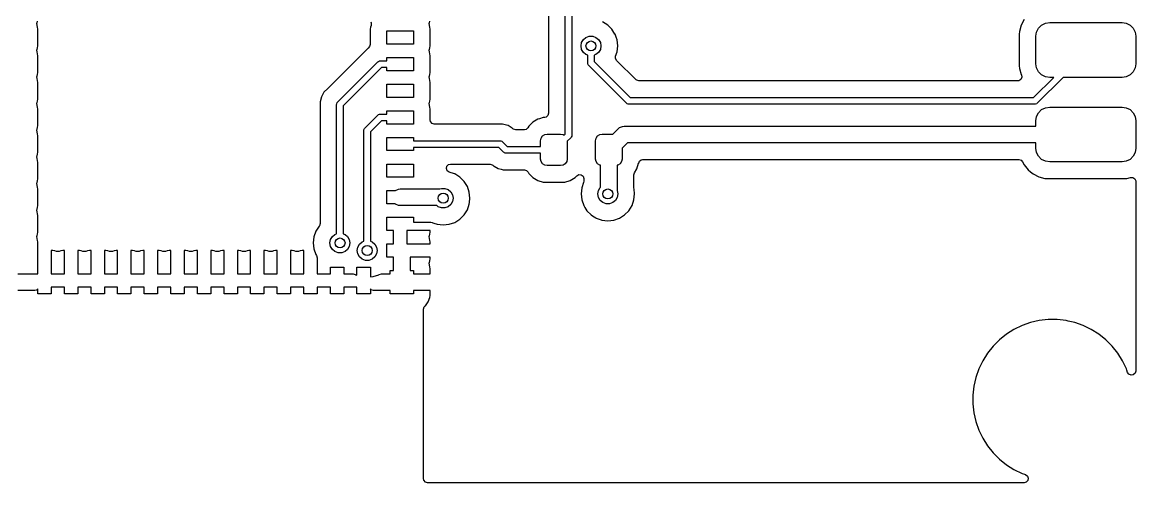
# Model space of a CAD drawing. Extents: x 4.04 to 6.24, y -5.22 to -2.73.
# Drawn here: x 4.921 to 6.24, y -5.217 to -4.672 of the extents above; entities that cross this region are included whole.
import ezdxf

# ---------------------------------------------------------------- set-up
doc = ezdxf.new("R2010")
doc.units = 0
doc.header["$MEASUREMENT"] = 0
doc.layers.add('BLACK', color=7, linetype='CONTINUOUS')

msp = doc.modelspace()

# ---------------------------------------------------------------- linework, layer by layer
at = {"layer": 'BLACK', "linetype": 'CONTINUOUS'}
for p, q in [((5.5644, -4.8041), (5.5644, -4.3569)), ((5.5722, -4.3553), (5.5722, -4.8057)), ((5.5447, -4.4936), (5.5447, -4.7796)), ((4.9388, -4.6732), (4.939, -4.6725)), ((4.939, -4.6759), (4.9388, -4.6732)), ((4.939, -4.6725), (4.9397, -4.6706)), ((4.9397, -4.6779), (4.939, -4.6759)), ((4.94, -4.6802), (4.9397, -4.6779)), ((4.94, -4.6997), (4.94, -4.6802)), ((5.3339, -4.6779), (5.3336, -4.6802)), ((5.3336, -4.6802), (5.3336, -4.6802)), ((5.3336, -4.6802), (5.3336, -4.6802)), ((5.3336, -4.6802), (5.3336, -4.6982)), ((5.3346, -4.6759), (5.3339, -4.6779)), ((5.3339, -4.6779), (5.3339, -4.6779)), ((5.3339, -4.6779), (5.3339, -4.6779)), ((5.3342, -4.6714), (5.3346, -4.6725)), ((5.3346, -4.6725), (5.3346, -4.6725)), ((5.3346, -4.6725), (5.3348, -4.6753)), ((5.3348, -4.6753), (5.3346, -4.6759)), ((5.4034, -4.6732), (5.4036, -4.6725)), ((5.4036, -4.6759), (5.4034, -4.6732)), ((5.4036, -4.6725), (5.4043, -4.6706)), ((5.4043, -4.6779), (5.4036, -4.6759)), ((5.4045, -4.6802), (5.4043, -4.6779)), ((5.4045, -4.6997), (5.4045, -4.6802)), ((5.6148, -4.6752), (5.6088, -4.6714)), ((5.6198, -4.6802), (5.6148, -4.6752)), ((5.6234, -4.686), (5.6198, -4.6802)), ((6.1045, -4.6755), (6.1026, -4.6828)), ((6.108, -4.6688), (6.1045, -4.6755)), ((6.1228, -4.6835), (6.1251, -4.6789)), ((6.1251, -4.6789), (6.1287, -4.6753)), ((6.1287, -4.6753), (6.1333, -4.673)), ((6.1333, -4.673), (6.1383, -4.6722)), ((6.1383, -4.6722), (6.2239, -4.6722)), ((6.2239, -4.6722), (6.2289, -4.673)), ((6.2289, -4.673), (6.2335, -4.6753)), ((6.2335, -4.6753), (6.2371, -4.6789)), ((6.2371, -4.6789), (6.2394, -4.6835)), ((5.3533, -4.6978), (5.3533, -4.6821)), ((5.3533, -4.6821), (5.3848, -4.6821)), ((5.3848, -4.6821), (5.3848, -4.6978)), ((5.5839, -4.696), (5.586, -4.6924)), ((5.586, -4.6924), (5.5891, -4.6898)), ((5.5891, -4.6898), (5.5929, -4.6884)), ((5.5929, -4.6884), (5.5971, -4.6884)), ((5.5971, -4.6884), (5.6009, -4.6898)), ((5.6009, -4.6898), (5.604, -4.6924)), ((5.604, -4.6924), (5.6061, -4.696)), ((5.6236, -4.6862), (5.6234, -4.686)), ((5.6247, -4.6896), (5.6236, -4.6862)), ((5.6259, -4.6929), (5.6247, -4.6896)), ((5.6267, -4.7), (5.6259, -4.6929)), ((5.6259, -4.6929), (5.6259, -4.6929)), ((6.1026, -4.6828), (6.1023, -4.686)), ((6.1023, -4.686), (6.1023, -4.7235)), ((6.122, -4.6885), (6.1228, -4.6835)), ((6.122, -4.721), (6.122, -4.6885)), ((6.2394, -4.6835), (6.2402, -4.6885)), ((6.2402, -4.6885), (6.2402, -4.721)), ((4.9388, -4.7047), (4.939, -4.704)), ((4.939, -4.7074), (4.9388, -4.7047)), ((4.939, -4.704), (4.9397, -4.7021)), ((4.9396, -4.7089), (4.939, -4.7074)), ((4.9397, -4.7021), (4.94, -4.6997)), ((4.9397, -4.7021), (4.9397, -4.7021)), ((4.9397, -4.7021), (4.9397, -4.7021)), ((5.331, -4.7025), (5.2832, -4.7503)), ((5.3312, -4.7024), (5.331, -4.7025)), ((5.3329, -4.7008), (5.3312, -4.7024)), ((5.3336, -4.6982), (5.3329, -4.7008)), ((5.3848, -4.6978), (5.3533, -4.6978)), ((5.4034, -4.7047), (5.4036, -4.704)), ((5.4036, -4.7074), (5.4034, -4.7047)), ((5.4036, -4.704), (5.4043, -4.7021)), ((5.4041, -4.7089), (5.4036, -4.7074)), ((5.4043, -4.7021), (5.4045, -4.6997)), ((5.4043, -4.7021), (5.4043, -4.7021)), ((5.4043, -4.7021), (5.4043, -4.7021)), ((5.5832, -4.7), (5.5839, -4.696)), ((5.5839, -4.704), (5.5832, -4.7)), ((5.586, -4.7076), (5.5839, -4.704)), ((5.5891, -4.7102), (5.586, -4.7076)), ((5.604, -4.7076), (5.6009, -4.7102)), ((5.6061, -4.704), (5.604, -4.7076)), ((5.6061, -4.696), (5.6068, -4.7)), ((5.6068, -4.7), (5.6061, -4.704)), ((5.6242, -4.7119), (5.6259, -4.7071)), ((5.6259, -4.7071), (5.6267, -4.7)), ((5.6259, -4.7071), (5.6259, -4.7071)), ((5.6267, -4.7), (5.6267, -4.7)), ((4.9397, -4.7094), (4.9396, -4.7089)), ((4.94, -4.7117), (4.9397, -4.7094)), ((4.94, -4.7312), (4.94, -4.7117)), ((5.295, -4.7664), (5.3427, -4.7187)), ((5.3427, -4.7187), (5.3433, -4.7182)), ((5.3433, -4.7182), (5.3447, -4.7176)), ((5.3447, -4.7176), (5.3455, -4.7175)), ((5.3455, -4.7175), (5.3533, -4.7175)), ((5.3533, -4.7175), (5.3533, -4.7136)), ((5.3533, -4.7136), (5.3848, -4.7136)), ((5.3848, -4.7136), (5.3848, -4.7293)), ((5.4043, -4.7094), (5.4041, -4.7089)), ((5.4045, -4.7117), (5.4043, -4.7094)), ((5.4045, -4.7312), (5.4045, -4.7117)), ((5.5911, -4.7109), (5.5891, -4.7102)), ((5.5911, -4.72), (5.5911, -4.7109)), ((5.5911, -4.7208), (5.5911, -4.72)), ((5.5917, -4.7222), (5.5911, -4.7208)), ((5.6009, -4.7102), (5.5989, -4.7109)), ((5.5989, -4.7109), (5.5989, -4.7184)), ((5.5989, -4.7184), (5.6416, -4.7611)), ((5.6241, -4.7145), (5.6242, -4.7119)), ((5.6254, -4.717), (5.6241, -4.7145)), ((5.6484, -4.7399), (5.6254, -4.717)), ((4.939, -4.7355), (4.9396, -4.7339)), ((4.9396, -4.7339), (4.9397, -4.7336)), ((4.9397, -4.7336), (4.94, -4.7312)), ((5.3471, -4.7254), (5.3017, -4.7708)), ((5.3533, -4.7254), (5.3471, -4.7254)), ((5.3533, -4.7293), (5.3533, -4.7254)), ((5.3848, -4.7293), (5.3533, -4.7293)), ((5.4036, -4.7355), (5.4042, -4.7339)), ((5.4042, -4.7339), (5.4043, -4.7336)), ((5.4043, -4.7336), (5.4045, -4.7312)), ((5.5922, -4.7228), (5.5917, -4.7222)), ((5.6372, -4.7678), (5.5922, -4.7228)), ((6.1023, -4.7235), (6.1026, -4.7266)), ((6.1026, -4.7266), (6.1045, -4.7336)), ((6.1045, -4.7336), (6.1045, -4.7339)), ((6.1045, -4.7339), (6.1047, -4.7343)), ((6.1228, -4.726), (6.122, -4.721)), ((6.1251, -4.7305), (6.1228, -4.726)), ((6.1287, -4.7341), (6.1251, -4.7305)), ((6.2371, -4.7305), (6.2335, -4.7341)), ((6.2394, -4.726), (6.2371, -4.7305)), ((6.2402, -4.721), (6.2394, -4.726)), ((4.9388, -4.7362), (4.939, -4.7355)), ((4.939, -4.7389), (4.9388, -4.7362)), ((4.9396, -4.7405), (4.939, -4.7389)), ((4.9397, -4.7408), (4.9396, -4.7405)), ((4.94, -4.7432), (4.9397, -4.7408)), ((4.94, -4.7627), (4.94, -4.7432)), ((5.3533, -4.7608), (5.3533, -4.7451)), ((5.3533, -4.7451), (5.3848, -4.7451)), ((5.3848, -4.7451), (5.3848, -4.7608)), ((5.4034, -4.7362), (5.4036, -4.7355)), ((5.4036, -4.7389), (5.4034, -4.7362)), ((5.4042, -4.7405), (5.4036, -4.7389)), ((5.4043, -4.7408), (5.4042, -4.7405)), ((5.4045, -4.7432), (5.4043, -4.7408)), ((5.4045, -4.7627), (5.4045, -4.7432)), ((5.6492, -4.7406), (5.6484, -4.7399)), ((5.6518, -4.7414), (5.6492, -4.7406)), ((6.1004, -4.7414), (5.6518, -4.7414)), ((6.1019, -4.7411), (6.1004, -4.7414)), ((6.1042, -4.7395), (6.1019, -4.7411)), ((6.1052, -4.737), (6.1042, -4.7395)), ((6.1047, -4.7343), (6.1052, -4.737)), ((6.1192, -4.7611), (6.1431, -4.7372)), ((6.1542, -4.7372), (6.1236, -4.7678)), ((6.1333, -4.7364), (6.1287, -4.7341)), ((6.1383, -4.7372), (6.1333, -4.7364)), ((6.1431, -4.7372), (6.1383, -4.7372)), ((6.2239, -4.7372), (6.1542, -4.7372)), ((6.2289, -4.7364), (6.2239, -4.7372)), ((6.2335, -4.7341), (6.2289, -4.7364)), ((5.2757, -4.7601), (5.2741, -4.7661)), ((5.2775, -4.7569), (5.2757, -4.7601)), ((5.2757, -4.7601), (5.2757, -4.7601)), ((5.2788, -4.7547), (5.2775, -4.7569)), ((5.2775, -4.7569), (5.2775, -4.7569)), ((5.2832, -4.7503), (5.2788, -4.7547)), ((5.2788, -4.7547), (5.2788, -4.7547)), ((4.9388, -4.7677), (4.939, -4.767)), ((4.939, -4.7704), (4.9388, -4.7677)), ((4.939, -4.767), (4.9397, -4.7651)), ((4.9397, -4.7723), (4.939, -4.7704)), ((4.9397, -4.7651), (4.94, -4.7627)), ((4.9397, -4.7651), (4.9397, -4.7651)), ((4.9397, -4.7651), (4.9397, -4.7651)), ((4.94, -4.7747), (4.9397, -4.7723)), ((4.9397, -4.7723), (4.9397, -4.7723)), ((5.2741, -4.7661), (5.2741, -4.7661)), ((5.2741, -4.7661), (5.2741, -4.7727)), ((5.2741, -4.7727), (5.2741, -4.7727)), ((5.2741, -4.7727), (5.2741, -4.9101)), ((5.2938, -4.7692), (5.2939, -4.7684)), ((5.2938, -4.922), (5.2938, -4.7692)), ((5.2939, -4.7684), (5.2945, -4.767)), ((5.2945, -4.767), (5.295, -4.7664)), ((5.3017, -4.7708), (5.3017, -4.922)), ((5.3848, -4.7608), (5.3533, -4.7608)), ((5.4034, -4.7677), (5.4036, -4.767)), ((5.4036, -4.7704), (5.4034, -4.7677)), ((5.4036, -4.767), (5.4043, -4.7651)), ((5.4043, -4.7723), (5.4036, -4.7704)), ((5.4043, -4.7651), (5.4045, -4.7627)), ((5.4043, -4.7651), (5.4043, -4.7651)), ((5.4043, -4.7651), (5.4043, -4.7651)), ((5.4045, -4.7747), (5.4043, -4.7723)), ((5.4043, -4.7723), (5.4043, -4.7723)), ((5.6378, -4.7683), (5.6372, -4.7678)), ((5.6392, -4.7689), (5.6378, -4.7683)), ((5.64, -4.7689), (5.6392, -4.7689)), ((6.1208, -4.7689), (5.64, -4.7689)), ((5.6416, -4.7611), (6.1192, -4.7611)), ((6.1216, -4.7689), (6.1208, -4.7689)), ((6.123, -4.7683), (6.1216, -4.7689)), ((6.1236, -4.7678), (6.123, -4.7683)), ((6.1287, -4.7753), (6.1333, -4.773)), ((6.1333, -4.773), (6.1383, -4.7722)), ((6.1383, -4.7722), (6.2239, -4.7722)), ((6.2239, -4.7722), (6.2289, -4.773)), ((6.2289, -4.773), (6.2335, -4.7753)), ((4.94, -4.7942), (4.94, -4.7747)), ((5.3272, -4.7971), (5.3427, -4.7817)), ((5.3427, -4.7817), (5.3433, -4.7812)), ((5.3433, -4.7812), (5.3447, -4.7806)), ((5.3447, -4.7806), (5.3455, -4.7805)), ((5.3455, -4.7805), (5.3533, -4.7805)), ((5.3533, -4.7805), (5.3533, -4.7766)), ((5.3533, -4.7766), (5.3848, -4.7766)), ((5.3848, -4.7766), (5.3848, -4.7923)), ((5.4045, -4.7874), (5.4045, -4.7747)), ((5.4045, -4.7747), (5.4045, -4.7747)), ((5.5319, -4.7867), (5.5262, -4.7901)), ((5.534, -4.786), (5.5319, -4.7867)), ((5.5383, -4.7847), (5.534, -4.786)), ((5.5389, -4.7846), (5.5383, -4.7847)), ((5.5402, -4.7845), (5.5389, -4.7846)), ((5.5418, -4.7841), (5.5402, -4.7845)), ((5.5439, -4.7823), (5.5418, -4.7841)), ((5.5447, -4.7796), (5.5439, -4.7823)), ((6.122, -4.7885), (6.1228, -4.7835)), ((6.1228, -4.7835), (6.1251, -4.7789)), ((6.1251, -4.7789), (6.1287, -4.7753)), ((6.2335, -4.7753), (6.2371, -4.7789)), ((6.2371, -4.7789), (6.2394, -4.7835)), ((6.2394, -4.7835), (6.2402, -4.7885)), ((4.9388, -4.7992), (4.939, -4.7985)), ((4.939, -4.8019), (4.9388, -4.7992)), ((4.939, -4.7985), (4.9397, -4.7966)), ((4.9397, -4.7966), (4.94, -4.7942)), ((4.9397, -4.7966), (4.9397, -4.7966)), ((4.9397, -4.7966), (4.9397, -4.7966)), ((5.3261, -4.7992), (5.3267, -4.7977)), ((5.3261, -4.7999), (5.3261, -4.7992)), ((5.3261, -4.931), (5.3261, -4.7999)), ((5.3267, -4.7977), (5.3272, -4.7971)), ((5.3471, -4.7884), (5.3339, -4.8016)), ((5.3533, -4.7884), (5.3471, -4.7884)), ((5.3533, -4.7923), (5.3533, -4.7884)), ((5.3848, -4.7923), (5.3533, -4.7923)), ((5.405, -4.7894), (5.4045, -4.7874)), ((5.4068, -4.7915), (5.405, -4.7894)), ((5.4094, -4.7923), (5.4068, -4.7915)), ((5.4839, -4.7923), (5.4094, -4.7923)), ((5.4842, -4.7923), (5.4839, -4.7923)), ((5.4839, -4.7923), (5.4839, -4.7923)), ((5.4904, -4.7923), (5.4842, -4.7923)), ((5.4964, -4.7939), (5.4904, -4.7923)), ((5.4969, -4.7942), (5.4964, -4.7939)), ((5.497, -4.7942), (5.4969, -4.7942)), ((5.5018, -4.797), (5.497, -4.7942)), ((5.497, -4.7942), (5.497, -4.7942)), ((5.5025, -4.7978), (5.5018, -4.797)), ((5.5018, -4.797), (5.5018, -4.797)), ((5.5033, -4.7984), (5.5025, -4.7978)), ((5.506, -4.7992), (5.5033, -4.7984)), ((5.5161, -4.7992), (5.506, -4.7992)), ((5.5182, -4.7987), (5.5161, -4.7992)), ((5.5203, -4.7968), (5.5182, -4.7987)), ((5.5214, -4.7949), (5.5203, -4.7968)), ((5.5262, -4.7901), (5.5214, -4.7949)), ((5.6209, -4.8041), (5.6273, -4.7978)), ((5.6273, -4.7978), (5.6288, -4.7965)), ((5.6288, -4.7965), (5.6323, -4.7951)), ((5.6288, -4.7965), (5.6288, -4.7965)), ((5.6323, -4.7951), (5.6343, -4.7949)), ((5.6343, -4.7949), (6.122, -4.7949)), ((6.122, -4.7949), (6.122, -4.7885)), ((6.2402, -4.7885), (6.2402, -4.821)), ((4.9397, -4.8038), (4.939, -4.8019)), ((4.94, -4.8062), (4.9397, -4.8038)), ((4.94, -4.8257), (4.94, -4.8062)), ((5.3339, -4.8016), (5.3339, -4.931)), ((5.3533, -4.8238), (5.3533, -4.8081)), ((5.3533, -4.8081), (5.3848, -4.8081)), ((5.3848, -4.8081), (5.3848, -4.812)), ((5.3848, -4.812), (5.4873, -4.812)), ((5.4873, -4.812), (5.4881, -4.8121)), ((5.4881, -4.8121), (5.4895, -4.8127)), ((5.4895, -4.8127), (5.4901, -4.8132)), ((5.5354, -4.812), (5.536, -4.809)), ((5.5354, -4.8189), (5.5354, -4.812)), ((5.536, -4.809), (5.5377, -4.8064)), ((5.5377, -4.8064), (5.5403, -4.8047)), ((5.5403, -4.8047), (5.5433, -4.8041)), ((5.5433, -4.8041), (5.5591, -4.8041)), ((5.5591, -4.8041), (5.5621, -4.8047)), ((5.5621, -4.8047), (5.5631, -4.8054)), ((5.5631, -4.8054), (5.5644, -4.8041)), ((5.5711, -4.8085), (5.5669, -4.8127)), ((5.5669, -4.8127), (5.5669, -4.8337)), ((5.5716, -4.8079), (5.5711, -4.8085)), ((5.5722, -4.8065), (5.5716, -4.8079)), ((5.5722, -4.8057), (5.5722, -4.8065)), ((5.6004, -4.812), (5.601, -4.809)), ((5.6004, -4.8337), (5.6004, -4.812)), ((5.601, -4.809), (5.6027, -4.8064)), ((5.6027, -4.8064), (5.6053, -4.8047)), ((5.6053, -4.8047), (5.6083, -4.8041)), ((5.6083, -4.8041), (5.6209, -4.8041)), ((4.9397, -4.8281), (4.94, -4.8257)), ((5.3848, -4.8238), (5.3533, -4.8238)), ((5.4857, -4.8199), (5.3848, -4.8199)), ((5.3848, -4.8199), (5.3848, -4.8238)), ((5.4914, -4.8256), (5.4857, -4.8199)), ((5.4901, -4.8132), (5.4958, -4.8189)), ((5.492, -4.8261), (5.4914, -4.8256)), ((5.4924, -4.8263), (5.492, -4.8261)), ((5.4934, -4.8267), (5.4924, -4.8263)), ((5.4958, -4.8189), (5.5354, -4.8189)), ((5.6383, -4.8146), (5.6319, -4.821)), ((5.6319, -4.821), (5.6319, -4.8337)), ((6.122, -4.8146), (5.6383, -4.8146)), ((6.122, -4.821), (6.122, -4.8146)), ((6.1228, -4.826), (6.122, -4.821)), ((6.1251, -4.8305), (6.1228, -4.826)), ((6.2394, -4.826), (6.2371, -4.8305)), ((6.2402, -4.821), (6.2394, -4.826)), ((4.9388, -4.8307), (4.939, -4.83)), ((4.939, -4.8334), (4.9388, -4.8307)), ((4.939, -4.83), (4.9397, -4.8281)), ((4.9396, -4.8349), (4.939, -4.8334)), ((4.9397, -4.8353), (4.9396, -4.8349)), ((4.9397, -4.8281), (4.9397, -4.8281)), ((4.9397, -4.8281), (4.9397, -4.8281)), ((4.94, -4.8377), (4.9397, -4.8353)), ((4.94, -4.8572), (4.94, -4.8377)), ((5.4942, -4.8268), (5.4934, -4.8267)), ((5.5354, -4.8268), (5.4942, -4.8268)), ((5.5354, -4.8337), (5.5354, -4.8268)), ((5.536, -4.8367), (5.5354, -4.8337)), ((5.5377, -4.8392), (5.536, -4.8367)), ((5.5403, -4.8409), (5.5377, -4.8392)), ((5.5646, -4.8392), (5.5621, -4.8409)), ((5.5663, -4.8367), (5.5646, -4.8392)), ((5.5669, -4.8337), (5.5663, -4.8367)), ((5.601, -4.8367), (5.6004, -4.8337)), ((5.6027, -4.8392), (5.601, -4.8367)), ((5.6053, -4.8409), (5.6027, -4.8392)), ((5.6296, -4.8392), (5.627, -4.8409)), ((5.6313, -4.8367), (5.6296, -4.8392)), ((5.6319, -4.8337), (5.6313, -4.8367)), ((5.6493, -4.8451), (5.6513, -4.8387)), ((5.6513, -4.8387), (5.6514, -4.8384)), ((5.6513, -4.8387), (5.6513, -4.8387)), ((5.6514, -4.8384), (5.6515, -4.8384)), ((5.6515, -4.8384), (5.6523, -4.8362)), ((5.6523, -4.8362), (5.6546, -4.8345)), ((5.6546, -4.8345), (5.6562, -4.8343)), ((5.6562, -4.8343), (6.1017, -4.8343)), ((6.1017, -4.8343), (6.1044, -4.835)), ((6.1044, -4.835), (6.1061, -4.8369)), ((6.1061, -4.8369), (6.108, -4.8406)), ((6.1287, -4.8341), (6.1251, -4.8305)), ((6.1333, -4.8364), (6.1287, -4.8341)), ((6.1383, -4.8372), (6.1333, -4.8364)), ((6.2239, -4.8372), (6.1383, -4.8372)), ((6.2289, -4.8364), (6.2239, -4.8372)), ((6.2335, -4.8341), (6.2289, -4.8364)), ((6.2371, -4.8305), (6.2335, -4.8341)), ((5.3533, -4.8553), (5.3533, -4.8396)), ((5.3533, -4.8396), (5.3848, -4.8396)), ((5.3848, -4.8396), (5.3848, -4.8553)), ((5.4238, -4.8449), (5.4243, -4.8422)), ((5.4248, -4.8475), (5.4238, -4.8449)), ((5.4243, -4.8422), (5.4262, -4.8402)), ((5.427, -4.8491), (5.4248, -4.8475)), ((5.4262, -4.8402), (5.4287, -4.8396)), ((5.4333, -4.8513), (5.427, -4.8491)), ((5.4287, -4.8396), (5.4755, -4.8396)), ((5.4338, -4.8514), (5.4333, -4.8513)), ((5.4398, -4.8552), (5.4338, -4.8514)), ((5.4755, -4.8396), (5.4781, -4.8404)), ((5.4781, -4.8404), (5.4789, -4.841)), ((5.4789, -4.841), (5.4797, -4.8418)), ((5.4797, -4.8418), (5.4797, -4.8418)), ((5.4797, -4.8418), (5.4797, -4.8418)), ((5.4797, -4.8418), (5.4805, -4.8422)), ((5.4805, -4.8422), (5.485, -4.8449)), ((5.485, -4.8449), (5.4885, -4.8458)), ((5.4885, -4.8458), (5.4911, -4.8465)), ((5.4911, -4.8465), (5.4911, -4.8465)), ((5.4911, -4.8465), (5.5161, -4.8465)), ((5.5161, -4.8465), (5.5187, -4.8473)), ((5.5187, -4.8473), (5.5203, -4.8488)), ((5.5203, -4.8488), (5.5206, -4.8494)), ((5.5206, -4.8494), (5.5214, -4.8508)), ((5.5214, -4.8508), (5.5262, -4.8555)), ((5.5433, -4.8415), (5.5403, -4.8409)), ((5.5591, -4.8415), (5.5433, -4.8415)), ((5.5621, -4.8409), (5.5591, -4.8415)), ((5.5783, -4.8535), (5.5807, -4.8521)), ((5.5807, -4.8521), (5.5834, -4.8523)), ((5.5834, -4.8523), (5.5856, -4.854)), ((5.6063, -4.8411), (5.6053, -4.8409)), ((5.6063, -4.8671), (5.6063, -4.8411)), ((5.627, -4.8409), (5.626, -4.8411)), ((5.626, -4.8411), (5.626, -4.8708)), ((5.6457, -4.8525), (5.6464, -4.85)), ((5.6457, -4.8665), (5.6457, -4.8525)), ((5.6464, -4.85), (5.6493, -4.8451)), ((6.108, -4.8406), (6.1127, -4.8465)), ((6.1127, -4.8465), (6.1156, -4.8488)), ((6.1156, -4.8488), (6.1186, -4.8513)), ((6.1186, -4.8513), (6.1253, -4.8547)), ((4.9388, -4.8622), (4.939, -4.8615)), ((4.939, -4.8649), (4.9388, -4.8622)), ((4.939, -4.8615), (4.9397, -4.8595)), ((4.9397, -4.8668), (4.939, -4.8649)), ((4.9397, -4.8595), (4.94, -4.8572)), ((5.3848, -4.8553), (5.3533, -4.8553)), ((5.4448, -4.8602), (5.4398, -4.8552)), ((5.4486, -4.8662), (5.4448, -4.8602)), ((5.5262, -4.8555), (5.5262, -4.8555)), ((5.5262, -4.8555), (5.5262, -4.8555)), ((5.5262, -4.8555), (5.5319, -4.859)), ((5.5319, -4.859), (5.5383, -4.861)), ((5.5383, -4.861), (5.5411, -4.8612)), ((5.5411, -4.8612), (5.5411, -4.8612)), ((5.5411, -4.8612), (5.5613, -4.8612)), ((5.5613, -4.8612), (5.5641, -4.861)), ((5.5613, -4.8612), (5.5613, -4.8612)), ((5.5641, -4.861), (5.5705, -4.859)), ((5.5705, -4.859), (5.5762, -4.8555)), ((5.5762, -4.8555), (5.577, -4.8547)), ((5.577, -4.8547), (5.5783, -4.8535)), ((5.5863, -4.8615), (5.5841, -4.8679)), ((5.5856, -4.854), (5.5866, -4.8566)), ((5.5866, -4.8599), (5.5863, -4.8615)), ((5.5866, -4.8566), (5.5866, -4.8569)), ((5.5866, -4.8569), (5.5866, -4.8599)), ((6.1253, -4.8547), (6.1326, -4.8567)), ((6.1326, -4.8567), (6.1358, -4.8569)), ((6.1358, -4.8569), (6.1358, -4.8569)), ((6.1358, -4.8569), (6.2264, -4.8569)), ((6.2264, -4.8569), (6.2296, -4.8567)), ((6.2264, -4.8569), (6.2264, -4.8569)), ((6.2296, -4.8567), (6.234, -4.8555)), ((6.234, -4.8555), (6.2367, -4.8555)), ((6.2367, -4.8555), (6.239, -4.8571)), ((6.239, -4.8571), (6.2401, -4.8596)), ((6.2401, -4.8596), (6.2401, -4.8602)), ((6.2401, -4.8602), (6.2401, -5.0845)), ((4.94, -4.8692), (4.9397, -4.8668)), ((4.9397, -4.8668), (4.9397, -4.8668)), ((4.94, -4.8887), (4.94, -4.8692)), ((5.3533, -4.8868), (5.3533, -4.8711)), ((5.3533, -4.8711), (5.3633, -4.8711)), ((5.3633, -4.8711), (5.3636, -4.8708)), ((5.3636, -4.8708), (5.3672, -4.8693)), ((5.3672, -4.8693), (5.3691, -4.8691)), ((5.3691, -4.8691), (5.416, -4.8691)), ((5.416, -4.8691), (5.4179, -4.8684)), ((5.4179, -4.8684), (5.4221, -4.8684)), ((5.4221, -4.8684), (5.4259, -4.8698)), ((5.4259, -4.8698), (5.429, -4.8724)), ((5.429, -4.8724), (5.4311, -4.876)), ((5.4311, -4.876), (5.4318, -4.88)), ((5.4509, -4.8729), (5.4486, -4.8662)), ((5.4517, -4.88), (5.4509, -4.8729)), ((5.4509, -4.8729), (5.4509, -4.8729)), ((5.5841, -4.8679), (5.5833, -4.875)), ((5.5833, -4.875), (5.5833, -4.875)), ((5.5833, -4.875), (5.5841, -4.8821)), ((5.5841, -4.8679), (5.5841, -4.8679)), ((5.6032, -4.875), (5.6039, -4.871)), ((5.6039, -4.879), (5.6032, -4.875)), ((5.6039, -4.871), (5.606, -4.8674)), ((5.606, -4.8826), (5.6039, -4.879)), ((5.606, -4.8674), (5.6063, -4.8671)), ((5.6261, -4.879), (5.624, -4.8826)), ((5.626, -4.8708), (5.6261, -4.871)), ((5.6261, -4.871), (5.6268, -4.875)), ((5.6268, -4.875), (5.6261, -4.879)), ((5.6459, -4.8677), (5.6457, -4.8665)), ((5.6459, -4.8679), (5.6459, -4.8677)), ((5.6459, -4.8677), (5.6459, -4.8677)), ((5.6461, -4.8692), (5.6459, -4.8679)), ((5.6459, -4.8679), (5.6459, -4.8679)), ((5.6459, -4.8821), (5.6467, -4.875)), ((5.6467, -4.875), (5.6461, -4.8692)), ((5.6467, -4.875), (5.6467, -4.875)), ((4.939, -4.893), (4.9397, -4.891)), ((4.9397, -4.891), (4.94, -4.8887)), ((4.9397, -4.891), (4.9397, -4.891)), ((4.9397, -4.891), (4.9397, -4.891)), ((5.3633, -4.8868), (5.3533, -4.8868)), ((5.3636, -4.8871), (5.3633, -4.8868)), ((5.3672, -4.8886), (5.3636, -4.8871)), ((5.3691, -4.8888), (5.3672, -4.8886)), ((5.4124, -4.8888), (5.3691, -4.8888)), ((5.4141, -4.8902), (5.4124, -4.8888)), ((5.4179, -4.8916), (5.4141, -4.8902)), ((5.4221, -4.8916), (5.4179, -4.8916)), ((5.4259, -4.8902), (5.4221, -4.8916)), ((5.429, -4.8876), (5.4259, -4.8902)), ((5.4311, -4.884), (5.429, -4.8876)), ((5.4318, -4.88), (5.4311, -4.884)), ((5.4486, -4.8938), (5.4509, -4.8871)), ((5.4509, -4.8871), (5.4511, -4.885)), ((5.4511, -4.885), (5.4517, -4.88)), ((5.4517, -4.88), (5.4517, -4.88)), ((5.5841, -4.8821), (5.5841, -4.8821)), ((5.5841, -4.8821), (5.5864, -4.8888)), ((5.5864, -4.8888), (5.5879, -4.891)), ((5.5879, -4.891), (5.5902, -4.8948)), ((5.6091, -4.8852), (5.606, -4.8826)), ((5.6129, -4.8866), (5.6091, -4.8852)), ((5.6171, -4.8866), (5.6129, -4.8866)), ((5.6209, -4.8852), (5.6171, -4.8866)), ((5.624, -4.8826), (5.6209, -4.8852)), ((5.6398, -4.8948), (5.6436, -4.8888)), ((5.6436, -4.8888), (5.6459, -4.8821)), ((5.6459, -4.8821), (5.6459, -4.8821)), ((4.9388, -4.8936), (4.939, -4.893)), ((4.939, -4.8964), (4.9388, -4.8936)), ((4.9397, -4.8983), (4.939, -4.8964)), ((4.94, -4.9007), (4.9397, -4.8983)), ((4.94, -4.9202), (4.94, -4.9007)), ((5.3533, -4.9183), (5.3533, -4.9026)), ((5.3533, -4.9026), (5.3848, -4.9026)), ((5.3848, -4.9026), (5.3848, -4.9085)), ((5.4338, -4.9086), (5.4398, -4.9048)), ((5.4398, -4.9048), (5.4448, -4.8998)), ((5.4448, -4.8998), (5.4486, -4.8938)), ((5.5902, -4.8948), (5.5952, -4.8998)), ((5.5952, -4.8998), (5.5967, -4.9007)), ((5.5967, -4.9007), (5.6009, -4.9034)), ((5.6009, -4.9034), (5.6012, -4.9036)), ((5.6012, -4.9036), (5.6071, -4.9056)), ((5.6221, -4.9059), (5.6288, -4.9036)), ((5.6288, -4.9036), (5.6348, -4.8998)), ((5.6348, -4.8998), (5.6398, -4.8948)), ((5.273, -4.9132), (5.2692, -4.9192)), ((5.2733, -4.9127), (5.273, -4.9131)), ((5.273, -4.9131), (5.273, -4.9132)), ((5.2741, -4.9101), (5.2733, -4.9127)), ((5.3612, -4.9183), (5.3533, -4.9183)), ((5.3612, -4.9341), (5.3612, -4.9183)), ((5.4045, -4.9183), (5.377, -4.9183)), ((5.377, -4.9183), (5.377, -4.9341)), ((5.3848, -4.9085), (5.4052, -4.9085)), ((5.4045, -4.9202), (5.4045, -4.9183)), ((5.4052, -4.9085), (5.4068, -4.9088)), ((5.4068, -4.9088), (5.4069, -4.9088)), ((5.4069, -4.9088), (5.4076, -4.9093)), ((5.4076, -4.9093), (5.4088, -4.9095)), ((5.4088, -4.9095), (5.4129, -4.9109)), ((5.4129, -4.9109), (5.4129, -4.9109)), ((5.4129, -4.9109), (5.4129, -4.9109)), ((5.4129, -4.9109), (5.4129, -4.9109)), ((5.4129, -4.9109), (5.4129, -4.9109)), ((5.4129, -4.9109), (5.42, -4.9117)), ((5.42, -4.9117), (5.4271, -4.9109)), ((5.42, -4.9117), (5.42, -4.9117)), ((5.42, -4.9117), (5.42, -4.9117)), ((5.4271, -4.9109), (5.4338, -4.9086)), ((5.4271, -4.9109), (5.4271, -4.9109)), ((5.4271, -4.9109), (5.4271, -4.9109)), ((5.6071, -4.9056), (5.6079, -4.9059)), ((5.6079, -4.9059), (5.6079, -4.9059)), ((5.6079, -4.9059), (5.615, -4.9067)), ((5.615, -4.9067), (5.6221, -4.9059)), ((5.615, -4.9067), (5.615, -4.9067)), ((5.615, -4.9067), (5.615, -4.9067)), ((5.6221, -4.9059), (5.6221, -4.9059)), ((5.6221, -4.9059), (5.6221, -4.9059)), ((4.9388, -4.9251), (4.939, -4.9245)), ((4.939, -4.9279), (4.9388, -4.9251)), ((4.939, -4.9245), (4.9392, -4.9241)), ((4.9397, -4.9298), (4.939, -4.9279)), ((4.9392, -4.9241), (4.9397, -4.9225)), ((4.9397, -4.9225), (4.94, -4.9202)), ((4.94, -4.9322), (4.9397, -4.9298)), ((5.2668, -4.9259), (5.266, -4.933)), ((5.2692, -4.9192), (5.2668, -4.9259)), ((5.2668, -4.9259), (5.2668, -4.9259)), ((5.2859, -4.933), (5.2867, -4.929)), ((5.2867, -4.929), (5.2887, -4.9254)), ((5.2887, -4.9254), (5.2918, -4.9228)), ((5.2918, -4.9228), (5.2938, -4.922)), ((5.3017, -4.922), (5.3037, -4.9228)), ((5.3037, -4.9228), (5.3068, -4.9254)), ((5.3068, -4.9254), (5.3088, -4.929)), ((5.3088, -4.929), (5.3096, -4.933)), ((5.321, -4.9343), (5.3241, -4.9317)), ((5.3241, -4.9317), (5.3261, -4.931)), ((5.3339, -4.931), (5.3359, -4.9317)), ((5.3359, -4.9317), (5.339, -4.9343)), ((5.4034, -4.9251), (5.4036, -4.9245)), ((5.4036, -4.9279), (5.4034, -4.9251)), ((5.4036, -4.9245), (5.4043, -4.9225)), ((5.4043, -4.9298), (5.4036, -4.9279)), ((5.4043, -4.9225), (5.4045, -4.9202)), ((5.4043, -4.9225), (5.4043, -4.9225)), ((5.4045, -4.9322), (5.4043, -4.9298)), ((5.4043, -4.9298), (5.4043, -4.9298)), ((5.4045, -4.9202), (5.4045, -4.9202)), ((4.94, -4.9517), (4.94, -4.9322)), ((4.9576, -4.9419), (4.9557, -4.9419)), ((4.9557, -4.9419), (4.9557, -4.9616)), ((4.9599, -4.9422), (4.9576, -4.9419)), ((4.9619, -4.9429), (4.9599, -4.9422)), ((4.9599, -4.9422), (4.9599, -4.9422)), ((4.9625, -4.9431), (4.9619, -4.9429)), ((4.9653, -4.9429), (4.9625, -4.9431)), ((4.9672, -4.9422), (4.9653, -4.9429)), ((4.9696, -4.9419), (4.9672, -4.9422)), ((4.9672, -4.9422), (4.9672, -4.9422)), ((4.9715, -4.9419), (4.9696, -4.9419)), ((4.9715, -4.9695), (4.9715, -4.9419)), ((4.9891, -4.9419), (4.9872, -4.9419)), ((4.9872, -4.9419), (4.9872, -4.9616)), ((4.9914, -4.9422), (4.9891, -4.9419)), ((4.9934, -4.9429), (4.9914, -4.9422)), ((4.9914, -4.9422), (4.9914, -4.9422)), ((4.994, -4.9431), (4.9934, -4.9429)), ((4.9968, -4.9429), (4.994, -4.9431)), ((4.9987, -4.9422), (4.9968, -4.9429)), ((5.0011, -4.9419), (4.9987, -4.9422)), ((4.9987, -4.9422), (4.9987, -4.9422)), ((5.003, -4.9419), (5.0011, -4.9419)), ((5.003, -4.9695), (5.003, -4.9419)), ((5.0206, -4.9419), (5.0187, -4.9419)), ((5.0187, -4.9419), (5.0187, -4.9616)), ((5.0229, -4.9422), (5.0206, -4.9419)), ((5.0249, -4.9429), (5.0229, -4.9422)), ((5.0229, -4.9422), (5.0229, -4.9422)), ((5.0255, -4.9431), (5.0249, -4.9429)), ((5.0283, -4.9429), (5.0255, -4.9431)), ((5.0302, -4.9422), (5.0283, -4.9429)), ((5.0326, -4.9419), (5.0302, -4.9422)), ((5.0302, -4.9422), (5.0302, -4.9422)), ((5.0344, -4.9419), (5.0326, -4.9419)), ((5.0344, -4.9695), (5.0344, -4.9419)), ((5.0521, -4.9419), (5.0502, -4.9419)), ((5.0502, -4.9419), (5.0502, -4.9616)), ((5.0544, -4.9422), (5.0521, -4.9419)), ((5.0564, -4.9429), (5.0544, -4.9422)), ((5.0544, -4.9422), (5.0544, -4.9422)), ((5.057, -4.9431), (5.0564, -4.9429)), ((5.0598, -4.9429), (5.057, -4.9431)), ((5.0617, -4.9422), (5.0598, -4.9429)), ((5.0641, -4.9419), (5.0617, -4.9422)), ((5.0617, -4.9422), (5.0617, -4.9422)), ((5.0659, -4.9419), (5.0641, -4.9419)), ((5.0659, -4.9695), (5.0659, -4.9419)), ((5.0836, -4.9419), (5.0817, -4.9419)), ((5.0817, -4.9419), (5.0817, -4.9616)), ((5.0859, -4.9422), (5.0836, -4.9419)), ((5.0879, -4.9429), (5.0859, -4.9422)), ((5.0859, -4.9422), (5.0859, -4.9422)), ((5.0885, -4.9431), (5.0879, -4.9429)), ((5.0913, -4.9429), (5.0885, -4.9431)), ((5.0932, -4.9422), (5.0913, -4.9429)), ((5.0956, -4.9419), (5.0932, -4.9422)), ((5.0932, -4.9422), (5.0932, -4.9422)), ((5.0974, -4.9419), (5.0956, -4.9419)), ((5.0974, -4.9695), (5.0974, -4.9419)), ((5.1151, -4.9419), (5.1132, -4.9419)), ((5.1132, -4.9419), (5.1132, -4.9616)), ((5.1174, -4.9422), (5.1151, -4.9419)), ((5.1194, -4.9429), (5.1174, -4.9422)), ((5.1174, -4.9422), (5.1174, -4.9422)), ((5.12, -4.9431), (5.1194, -4.9429)), ((5.1228, -4.9429), (5.12, -4.9431)), ((5.1247, -4.9422), (5.1228, -4.9429)), ((5.1271, -4.9419), (5.1247, -4.9422)), ((5.1247, -4.9422), (5.1247, -4.9422)), ((5.1289, -4.9419), (5.1271, -4.9419)), ((5.1289, -4.9695), (5.1289, -4.9419)), ((5.1466, -4.9419), (5.1447, -4.9419)), ((5.1447, -4.9419), (5.1447, -4.9616)), ((5.1489, -4.9422), (5.1466, -4.9419)), ((5.1509, -4.9429), (5.1489, -4.9422)), ((5.1489, -4.9422), (5.1489, -4.9422)), ((5.1515, -4.9431), (5.1509, -4.9429)), ((5.1543, -4.9429), (5.1515, -4.9431)), ((5.1562, -4.9422), (5.1543, -4.9429)), ((5.1585, -4.9419), (5.1562, -4.9422)), ((5.1562, -4.9422), (5.1562, -4.9422)), ((5.1604, -4.9419), (5.1585, -4.9419)), ((5.1604, -4.9695), (5.1604, -4.9419)), ((5.1781, -4.9419), (5.1762, -4.9419)), ((5.1762, -4.9419), (5.1762, -4.9616)), ((5.1804, -4.9422), (5.1781, -4.9419)), ((5.1823, -4.9429), (5.1804, -4.9422)), ((5.1804, -4.9422), (5.1804, -4.9422)), ((5.183, -4.9431), (5.1823, -4.9429)), ((5.1858, -4.9429), (5.183, -4.9431)), ((5.1877, -4.9422), (5.1858, -4.9429)), ((5.19, -4.9419), (5.1877, -4.9422)), ((5.1877, -4.9422), (5.1877, -4.9422)), ((5.1919, -4.9419), (5.19, -4.9419)), ((5.1919, -4.9695), (5.1919, -4.9419)), ((5.2096, -4.9419), (5.2077, -4.9419)), ((5.2077, -4.9419), (5.2077, -4.9616)), ((5.2119, -4.9422), (5.2096, -4.9419)), ((5.2138, -4.9429), (5.2119, -4.9422)), ((5.2119, -4.9422), (5.2119, -4.9422)), ((5.2145, -4.9431), (5.2138, -4.9429)), ((5.2173, -4.9429), (5.2145, -4.9431)), ((5.2192, -4.9422), (5.2173, -4.9429)), ((5.2215, -4.9419), (5.2192, -4.9422)), ((5.2192, -4.9422), (5.2192, -4.9422)), ((5.2234, -4.9419), (5.2215, -4.9419)), ((5.2234, -4.9695), (5.2234, -4.9419)), ((5.2411, -4.9419), (5.2392, -4.9419)), ((5.2392, -4.9419), (5.2392, -4.9616)), ((5.2434, -4.9422), (5.2411, -4.9419)), ((5.2453, -4.9429), (5.2434, -4.9422)), ((5.2434, -4.9422), (5.2434, -4.9422)), ((5.246, -4.9431), (5.2453, -4.9429)), ((5.2488, -4.9429), (5.246, -4.9431)), ((5.2507, -4.9422), (5.2488, -4.9429)), ((5.253, -4.9419), (5.2507, -4.9422)), ((5.2507, -4.9422), (5.2507, -4.9422)), ((5.2549, -4.9419), (5.253, -4.9419)), ((5.2549, -4.9695), (5.2549, -4.9419)), ((5.266, -4.933), (5.266, -4.933)), ((5.266, -4.933), (5.2668, -4.94)), ((5.2668, -4.94), (5.2668, -4.94)), ((5.2668, -4.94), (5.2692, -4.9468)), ((5.2867, -4.937), (5.2859, -4.933)), ((5.2887, -4.9406), (5.2867, -4.937)), ((5.2918, -4.9432), (5.2887, -4.9406)), ((5.2957, -4.9446), (5.2918, -4.9432)), ((5.2998, -4.9446), (5.2957, -4.9446)), ((5.3037, -4.9432), (5.2998, -4.9446)), ((5.3068, -4.9406), (5.3037, -4.9432)), ((5.3088, -4.937), (5.3068, -4.9406)), ((5.3096, -4.933), (5.3088, -4.937)), ((5.3182, -4.9419), (5.3189, -4.9379)), ((5.3189, -4.946), (5.3182, -4.9419)), ((5.3189, -4.9379), (5.321, -4.9343)), ((5.339, -4.9343), (5.3411, -4.9379)), ((5.3411, -4.9379), (5.3418, -4.9419)), ((5.3418, -4.9419), (5.3411, -4.946)), ((5.3533, -4.9498), (5.3533, -4.9341)), ((5.3533, -4.9341), (5.3612, -4.9341)), ((5.377, -4.9341), (5.3848, -4.9341)), ((5.3848, -4.9341), (5.4045, -4.9341)), ((5.4045, -4.9341), (5.4045, -4.9322)), ((5.4045, -4.9322), (5.4045, -4.9322)), ((4.94, -4.9518), (4.94, -4.9517)), ((4.94, -4.9517), (4.94, -4.9517)), ((4.94, -4.9521), (4.94, -4.9518)), ((4.94, -4.9518), (4.94, -4.9518)), ((4.94, -4.9695), (4.94, -4.9521)), ((5.2692, -4.9468), (5.2692, -4.9468)), ((5.2692, -4.9468), (5.2699, -4.9479)), ((5.2699, -4.9479), (5.2707, -4.9505)), ((5.2707, -4.9505), (5.2707, -4.9695)), ((5.321, -4.9495), (5.3189, -4.946)), ((5.3241, -4.9522), (5.321, -4.9495)), ((5.3279, -4.9536), (5.3241, -4.9522)), ((5.3321, -4.9536), (5.3279, -4.9536)), ((5.3359, -4.9522), (5.3321, -4.9536)), ((5.339, -4.9495), (5.3359, -4.9522)), ((5.3411, -4.946), (5.339, -4.9495)), ((5.3612, -4.9498), (5.3533, -4.9498)), ((5.3612, -4.9656), (5.3612, -4.9498)), ((5.4045, -4.9498), (5.3809, -4.9498)), ((5.3809, -4.9498), (5.3809, -4.9656)), ((5.4034, -4.9566), (5.4036, -4.956)), ((5.4036, -4.9594), (5.4034, -4.9566)), ((5.4036, -4.956), (5.4043, -4.954)), ((5.4043, -4.954), (5.4045, -4.9517)), ((5.4043, -4.954), (5.4043, -4.954)), ((5.4045, -4.9517), (5.4045, -4.9498)), ((5.4045, -4.9517), (5.4045, -4.9517)), ((4.9163, -4.9695), (4.9222, -4.9695)), ((4.9222, -4.9695), (4.9222, -4.9695)), ((4.9222, -4.9695), (4.9223, -4.9695)), ((4.9223, -4.9695), (4.9223, -4.9695)), ((4.9223, -4.9695), (4.9226, -4.9695)), ((4.9226, -4.9695), (4.94, -4.9695)), ((4.9557, -4.9616), (4.9557, -4.9695)), ((4.9557, -4.9695), (4.9715, -4.9695)), ((4.9872, -4.9616), (4.9872, -4.9695)), ((4.9872, -4.9695), (5.003, -4.9695)), ((5.0187, -4.9616), (5.0187, -4.9695)), ((5.0187, -4.9695), (5.0344, -4.9695)), ((5.0502, -4.9616), (5.0502, -4.9695)), ((5.0502, -4.9695), (5.0659, -4.9695)), ((5.0817, -4.9616), (5.0817, -4.9695)), ((5.0817, -4.9695), (5.0974, -4.9695)), ((5.1132, -4.9616), (5.1132, -4.9695)), ((5.1132, -4.9695), (5.1289, -4.9695)), ((5.1447, -4.9616), (5.1447, -4.9695)), ((5.1447, -4.9695), (5.1604, -4.9695)), ((5.1762, -4.9616), (5.1762, -4.9695)), ((5.1762, -4.9695), (5.1919, -4.9695)), ((5.2077, -4.9616), (5.2077, -4.9695)), ((5.2077, -4.9695), (5.2234, -4.9695)), ((5.2392, -4.9616), (5.2392, -4.9695)), ((5.2392, -4.9695), (5.2549, -4.9695)), ((5.2707, -4.9695), (5.2864, -4.9695)), ((5.2864, -4.9695), (5.2864, -4.9616)), ((5.2864, -4.9616), (5.3022, -4.9616)), ((5.3022, -4.9616), (5.3022, -4.9695)), ((5.3022, -4.9695), (5.3132, -4.9695)), ((5.3132, -4.9695), (5.3158, -4.9702)), ((5.3158, -4.9702), (5.3162, -4.9705)), ((5.3162, -4.9705), (5.3179, -4.9711)), ((5.3179, -4.9711), (5.3179, -4.9616)), ((5.3179, -4.9616), (5.3337, -4.9616)), ((5.3337, -4.9616), (5.3337, -4.9732)), ((5.3371, -4.9728), (5.3438, -4.9705)), ((5.3438, -4.9705), (5.3441, -4.9703)), ((5.3438, -4.9705), (5.3438, -4.9705)), ((5.3438, -4.9705), (5.3438, -4.9705)), ((5.3441, -4.9703), (5.3442, -4.9702)), ((5.3442, -4.9702), (5.3468, -4.9695)), ((5.3468, -4.9695), (5.3573, -4.9695)), ((5.3573, -4.9695), (5.3573, -4.9656)), ((5.3573, -4.9656), (5.3612, -4.9656)), ((5.3809, -4.9656), (5.3848, -4.9656)), ((5.3848, -4.9656), (5.3848, -4.9695)), ((5.3848, -4.9695), (5.4045, -4.9695)), ((5.4043, -4.9613), (5.4036, -4.9594)), ((5.4045, -4.9637), (5.4043, -4.9613)), ((5.4043, -4.9613), (5.4043, -4.9613)), ((5.4045, -4.9695), (5.4045, -4.9637)), ((5.4045, -4.9637), (5.4045, -4.9637)), ((5.3337, -4.9732), (5.3371, -4.9728)), ((5.3371, -4.9728), (5.3371, -4.9728)), ((5.3371, -4.9728), (5.3371, -4.9728)), ((5.3371, -4.9728), (5.3371, -4.9728)), ((5.3371, -4.9728), (5.3371, -4.9728)), ((4.9363, -4.9892), (4.9163, -4.9892)), ((4.9383, -4.9887), (4.9363, -4.9892)), ((4.94, -4.9873), (4.9383, -4.9887)), ((4.94, -4.9931), (4.94, -4.9873)), ((4.9557, -4.9931), (4.94, -4.9931)), ((4.9715, -4.9852), (4.9557, -4.9852)), ((4.9557, -4.9852), (4.9557, -4.9931)), ((4.9715, -4.9931), (4.9715, -4.9852)), ((4.9872, -4.9931), (4.9715, -4.9931)), ((5.003, -4.9852), (4.9872, -4.9852)), ((4.9872, -4.9852), (4.9872, -4.9931)), ((5.003, -4.9931), (5.003, -4.9852)), ((5.0187, -4.9931), (5.003, -4.9931)), ((5.0344, -4.9852), (5.0187, -4.9852)), ((5.0187, -4.9852), (5.0187, -4.9931)), ((5.0344, -4.9931), (5.0344, -4.9852)), ((5.0502, -4.9931), (5.0344, -4.9931)), ((5.0659, -4.9852), (5.0502, -4.9852)), ((5.0502, -4.9852), (5.0502, -4.9931)), ((5.0659, -4.9931), (5.0659, -4.9852)), ((5.0817, -4.9931), (5.0659, -4.9931)), ((5.0974, -4.9852), (5.0817, -4.9852)), ((5.0817, -4.9852), (5.0817, -4.9931)), ((5.0974, -4.9931), (5.0974, -4.9852)), ((5.1132, -4.9931), (5.0974, -4.9931)), ((5.1289, -4.9852), (5.1132, -4.9852)), ((5.1132, -4.9852), (5.1132, -4.9931)), ((5.1289, -4.9931), (5.1289, -4.9852)), ((5.1447, -4.9931), (5.1289, -4.9931)), ((5.1604, -4.9852), (5.1447, -4.9852)), ((5.1447, -4.9852), (5.1447, -4.9931)), ((5.1604, -4.9931), (5.1604, -4.9852)), ((5.1762, -4.9931), (5.1604, -4.9931)), ((5.1919, -4.9852), (5.1762, -4.9852)), ((5.1762, -4.9852), (5.1762, -4.9931)), ((5.1919, -4.9931), (5.1919, -4.9852)), ((5.2077, -4.9931), (5.1919, -4.9931)), ((5.2234, -4.9852), (5.2077, -4.9852)), ((5.2077, -4.9852), (5.2077, -4.9931)), ((5.2234, -4.9931), (5.2234, -4.9852)), ((5.2392, -4.9931), (5.2234, -4.9931)), ((5.2549, -4.9852), (5.2392, -4.9852)), ((5.2392, -4.9852), (5.2392, -4.9931)), ((5.2549, -4.9931), (5.2549, -4.9852)), ((5.2707, -4.9931), (5.2549, -4.9931)), ((5.2864, -4.9852), (5.2707, -4.9852)), ((5.2707, -4.9852), (5.2707, -4.9931)), ((5.2864, -4.9931), (5.2864, -4.9852)), ((5.3022, -4.9931), (5.2864, -4.9931)), ((5.3179, -4.9852), (5.3022, -4.9852)), ((5.3022, -4.9852), (5.3022, -4.9931)), ((5.3179, -4.9931), (5.3179, -4.9852)), ((5.3337, -4.9931), (5.3179, -4.9931)), ((5.3347, -4.9884), (5.3337, -4.9872)), ((5.3337, -4.9872), (5.3337, -4.9931)), ((5.3374, -4.9892), (5.3347, -4.9884)), ((5.3573, -4.9892), (5.3374, -4.9892)), ((5.3573, -4.9931), (5.3573, -4.9892)), ((5.3848, -4.9931), (5.3573, -4.9931)), ((5.4045, -4.9892), (5.3848, -4.9892)), ((5.3848, -4.9892), (5.3848, -4.9931)), ((5.4023, -5.0026), (5.4043, -4.9973)), ((5.4043, -4.9973), (5.4045, -4.995)), ((5.4043, -4.9973), (5.4043, -4.9973)), ((5.4045, -4.995), (5.4045, -4.9892)), ((5.4045, -4.995), (5.4045, -4.995)), ((5.3967, -5.0113), (5.3974, -5.0087)), ((5.3974, -5.0087), (5.3986, -5.0074)), ((5.3986, -5.0074), (5.3989, -5.0072)), ((5.3989, -5.0072), (5.4023, -5.0026)), ((5.4023, -5.0026), (5.4023, -5.0026)), ((5.3967, -5.2116), (5.3967, -5.0113)), ((6.1364, -5.0236), (6.1259, -5.0248)), ((6.147, -5.0236), (6.1364, -5.0236)), ((6.1364, -5.0236), (6.1364, -5.0236)), ((6.1576, -5.0248), (6.147, -5.0236)), ((6.147, -5.0236), (6.147, -5.0236)), ((6.0959, -5.0353), (6.087, -5.0409)), ((6.1055, -5.0307), (6.0959, -5.0353)), ((6.1155, -5.0272), (6.1055, -5.0307)), ((6.1259, -5.0248), (6.1155, -5.0272)), ((6.1155, -5.0272), (6.1155, -5.0272)), ((6.1259, -5.0248), (6.1259, -5.0248)), ((6.1602, -5.0254), (6.1576, -5.0248)), ((6.1576, -5.0248), (6.1576, -5.0248)), ((6.1576, -5.0248), (6.1576, -5.0248)), ((6.1679, -5.0272), (6.1602, -5.0254)), ((6.178, -5.0307), (6.1679, -5.0272)), ((6.1679, -5.0272), (6.1679, -5.0272)), ((6.1875, -5.0353), (6.178, -5.0307)), ((6.1965, -5.0409), (6.1875, -5.0353)), ((6.1875, -5.0353), (6.1875, -5.0353)), ((6.0787, -5.0475), (6.0712, -5.055)), ((6.087, -5.0409), (6.0787, -5.0475)), ((6.2048, -5.0475), (6.1965, -5.0409)), ((6.2123, -5.055), (6.2048, -5.0475)), ((6.0645, -5.0633), (6.0589, -5.0723)), ((6.0712, -5.055), (6.0645, -5.0633)), ((6.2189, -5.0633), (6.2123, -5.055)), ((6.2246, -5.0723), (6.2189, -5.0633)), ((6.0589, -5.0723), (6.0543, -5.0819)), ((6.2292, -5.0819), (6.2246, -5.0723)), ((6.0543, -5.0819), (6.0508, -5.0919)), ((6.2298, -5.0836), (6.2292, -5.0819)), ((6.2306, -5.0861), (6.2298, -5.0836)), ((6.2321, -5.0881), (6.2306, -5.0861)), ((6.2346, -5.0893), (6.2321, -5.0881)), ((6.2373, -5.0889), (6.2346, -5.0893)), ((6.2394, -5.0871), (6.2373, -5.0889)), ((6.2401, -5.0845), (6.2394, -5.0871)), ((6.0484, -5.1023), (6.0472, -5.1128)), ((6.0508, -5.0919), (6.0484, -5.1023)), ((6.0484, -5.1023), (6.0484, -5.1023)), ((6.0508, -5.0919), (6.0508, -5.0919)), ((6.0472, -5.1128), (6.0472, -5.1234)), ((6.0472, -5.1234), (6.0484, -5.134)), ((6.0484, -5.134), (6.0484, -5.134)), ((6.0484, -5.134), (6.0508, -5.1443)), ((6.0508, -5.1443), (6.0508, -5.1443)), ((6.0508, -5.1443), (6.0543, -5.1543)), ((6.0543, -5.1543), (6.0589, -5.1639)), ((6.0589, -5.1639), (6.0589, -5.1639)), ((6.0589, -5.1639), (6.0645, -5.1729)), ((6.0645, -5.1729), (6.0712, -5.1812)), ((6.0712, -5.1812), (6.0787, -5.1887)), ((6.0787, -5.1887), (6.087, -5.1953)), ((6.087, -5.1953), (6.0959, -5.201)), ((6.0959, -5.201), (6.1055, -5.2056)), ((6.1055, -5.2056), (6.1083, -5.2065)), ((6.1083, -5.2065), (6.1097, -5.207)), ((6.1097, -5.207), (6.1119, -5.2086)), ((6.1119, -5.2086), (6.1129, -5.2112)), ((5.3971, -5.2137), (5.3967, -5.2116)), ((5.3989, -5.2157), (5.3971, -5.2137)), ((5.4015, -5.2165), (5.3989, -5.2157)), ((6.1081, -5.2165), (5.4015, -5.2165)), ((6.1105, -5.2159), (6.1081, -5.2165)), ((6.1124, -5.2139), (6.1105, -5.2159)), ((6.1129, -5.2112), (6.1124, -5.2139))]:
    msp.add_line(p, q, dxfattribs=at)
at = {"layer": 'BLACK'}
for centre in [(5.595, -4.7), (5.42, -4.88), (5.615, -4.875), (5.2978, -4.933), (5.33, -4.9419)]:
    msp.add_circle(centre, 0.00591, dxfattribs=at)

doc.saveas('drawing.dxf')
